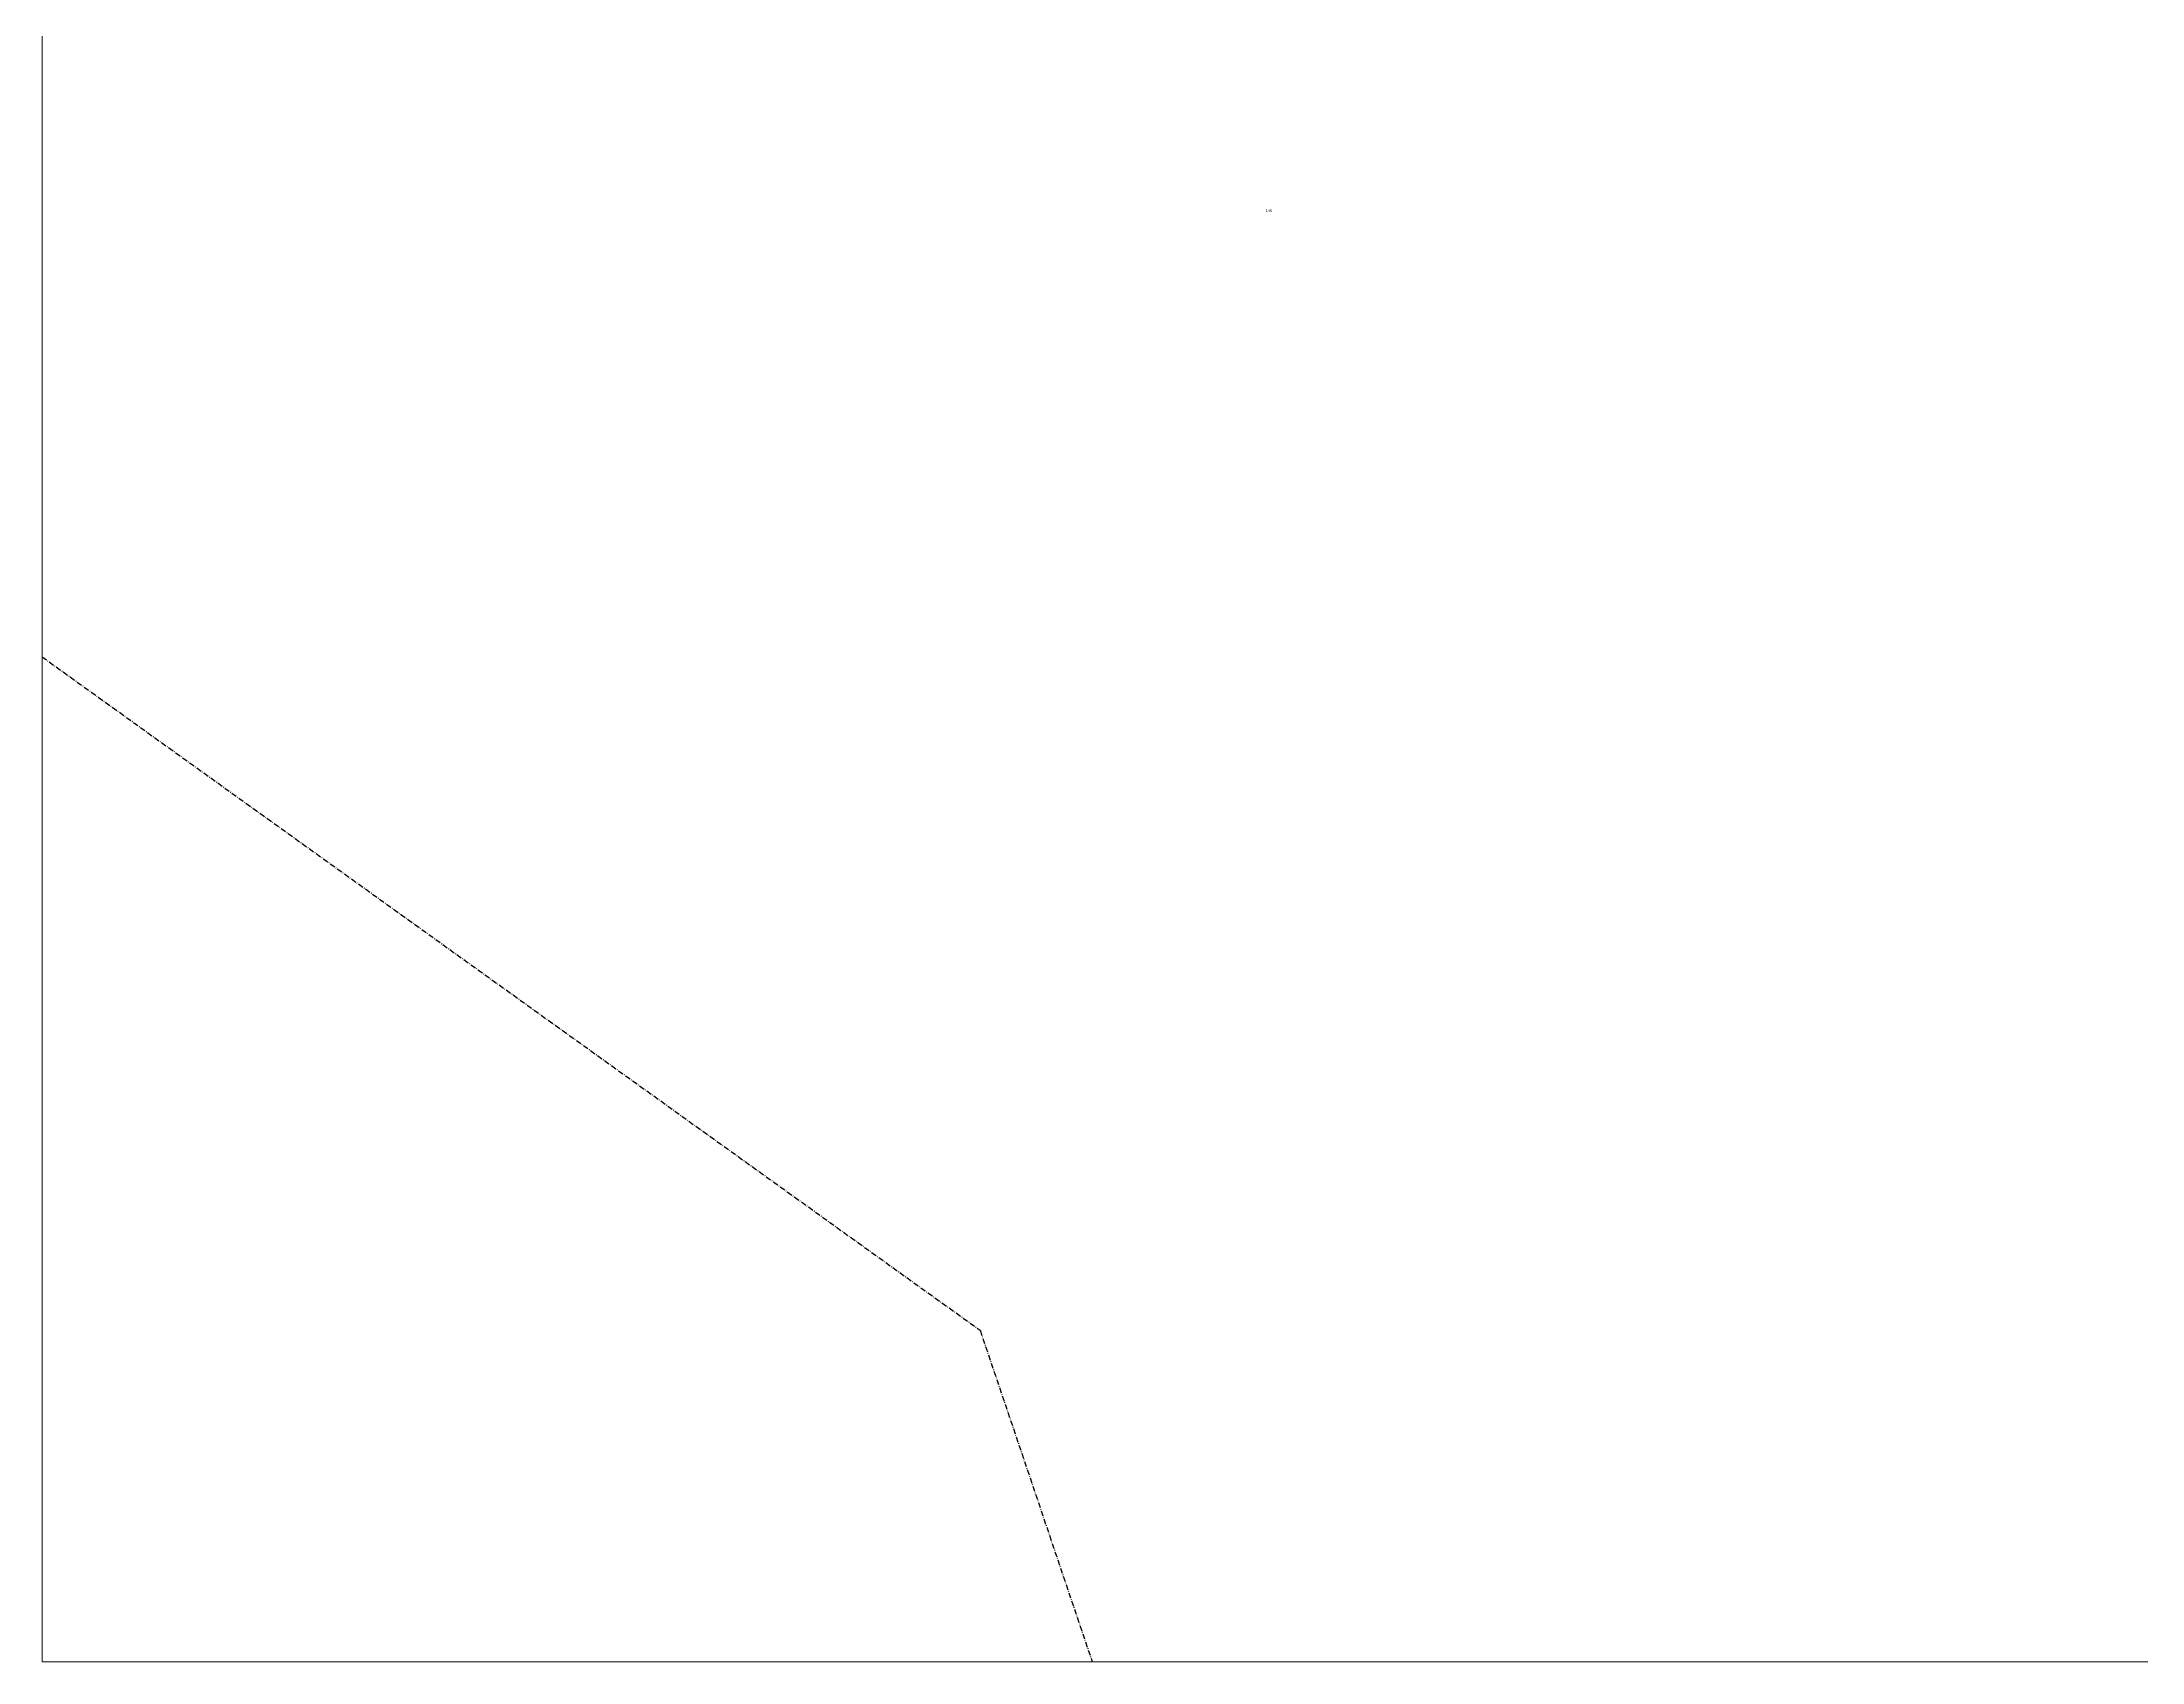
# Model space of a CAD drawing. Header units: metres. Extents: x 343613 to 365037, y 1839984 to 1846362.
# Drawn here: x 364000 to 364383.4, y 1840000 to 1840295.6 of the extents above; entities that cross this region are included whole.
import ezdxf

# ---------------------------------------------------------------- set-up
doc = ezdxf.new("R2010")
doc.units = ezdxf.units.M
doc.header["$LTSCALE"] = 0.2
doc.linetypes.add('DOT_DASHED', pattern=[7.7, 5, -1.2, 0.3, -1.2])
doc.layers.add('10', color=7, linetype='Continuous', lineweight=13)
doc.layers.add('22', color=7, linetype='Continuous', lineweight=13)
doc.layers.add('15', color=7, linetype='Continuous')

msp = doc.modelspace()

# ---------------------------------------------------------------- linework, layer by layer
at = {"layer": '10'}
msp.add_line((364191.76, 1840000), (364484.84, 1840000), dxfattribs=at)
msp.add_lwpolyline([(364000, 1840183.44), (364000, 1840824.21), (364000, 1840834.24), (364002.18, 1840827.71)], dxfattribs=at)
at = {"layer": '10', "linetype": 'DOT_DASHED', "lineweight": 25}
msp.add_lwpolyline([(364000, 1840183.44), (364171.28, 1840060.54), (364191.76, 1840000)], dxfattribs=at)
at = {"layer": '22'}
for p, q in [((364000, 1840000), (364000, 1840183.44)), ((364000, 1840000), (364191.76, 1840000)), ((364191.76, 1840000), (365000, 1840000))]:
    msp.add_line(p, q, dxfattribs=at)
msp.add_lwpolyline([(364000, 1840183.44), (364000, 1841000), (364982.82, 1841000)], dxfattribs=at)

# ---------------------------------------------------------------- texts
at = {"layer": '15', "width": 0.85}
msp.add_text('145', height=0.5, dxfattribs=at).set_placement((364223.44, 1840264.59))

doc.saveas('drawing.dxf')
